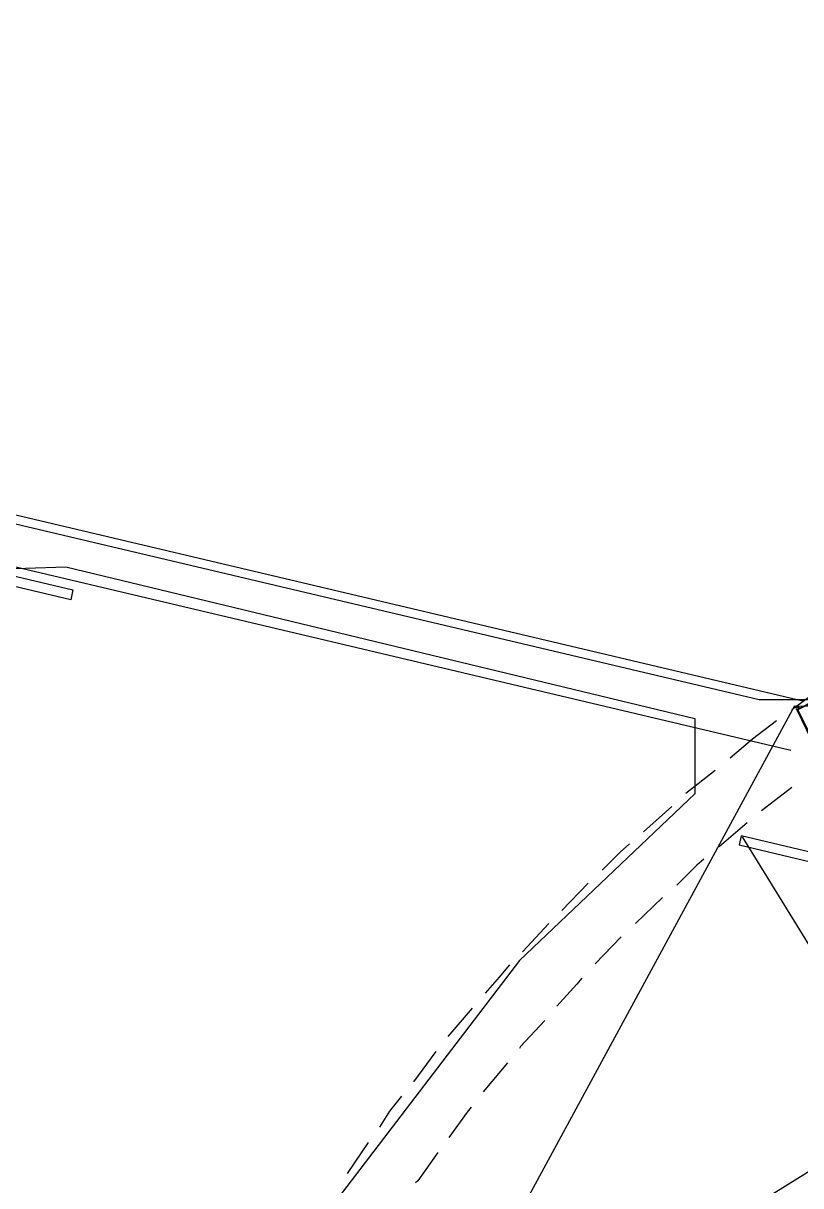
# Model space of a CAD drawing. Header units: feet. Extents: x -84 to 198, y -22 to 181.
# Drawn here: x 27.04 to 37.32, y 135.35 to 150.72 of the extents above; entities that cross this region are included whole.
import ezdxf

# ---------------------------------------------------------------- set-up
doc = ezdxf.new("R2010")
doc.units = ezdxf.units.FT
doc.layers.add('A-AREA-COMUN', color=252, linetype='CONTINUOUS')
doc.layers.add('A-LINEA', color=7, linetype='CONTINUOUS')

msp = doc.modelspace()

# ---------------------------------------------------------------- linework, layer by layer
at = {"layer": 'A-AREA-COMUN'}
for points in [[(60.88, 154.3822), (56, 152.4089), (50.16, 149.6178), (45.088, 146.7378), (40.08, 143.4133), (39.68, 143.3778), (38.592, 142.5778), (38.528, 142.1689), (37.728, 141.7778), (36.768, 141.7778), (2.592, 149.8489)], [(26.528, 143.5022), (27.6, 143.5378), (35.92, 141.5289), (35.92, 140.5333), (33.6, 138.3289), (31.072, 135.0222), (30.96, 134.4533), (29.2, 131.3244), (27.92, 127.5733), (27.36, 124.1778), (27.28, 120.7644), (27.872, 115.8044)]]:
    msp.add_lwpolyline(points, dxfattribs=at)
at = {"layer": 'A-LINEA'}
for p, q in [((-0.44, 150.6978), (37.3467, 141.7644)), ((-0.5467, 150.0444), (37.1867, 141.1111)), ((134.895, 143.2722), (37.2384, 141.6899)), ((134.895, 143.2722), (37.2384, 141.6899)), ((37.6, 141.9378), (37.2, 141.6444)), ((37.2387, 141.6955), (27.0555, 122.9329)), ((37.2387, 141.6955), (27.0555, 122.9329)), ((37.2933, 141.6578), (37.2933, 141.6578)), ((37.2933, 141.6578), (37.2933, 141.6578)), ((37, 141.4978), (36.68, 141.2578)), ((36.68, 141.2578), (36.3867, 141.0044)), ((36.1867, 140.8444), (35.8, 140.5378)), ((37.2, 140.6178), (36.8, 140.3111)), ((37.2, 140.6178), (36.8, 140.3111)), ((35.6133, 140.3644), (35.24, 140.0311)), ((36.6133, 140.1511), (36.24, 139.8311)), ((36.6133, 140.1511), (36.24, 139.8311)), ((36.5471, 139.9669), (38.7678, 136.3519)), ((34.5067, 139.3511), (34.16, 138.9911)), ((35.4933, 139.1644), (35.1333, 138.8178)), ((35.4933, 139.1644), (35.1333, 138.8178)), ((33.9867, 138.8178), (33.64, 138.4444)), ((34.9467, 138.6444), (34.6, 138.2844)), ((34.9467, 138.6444), (34.6, 138.2844)), ((32.9733, 137.6978), (32.6533, 137.3244)), ((32.4933, 137.1244), (32.2, 136.7244)), ((33.44, 136.9778), (33.12, 136.5911)), ((33.44, 136.9778), (33.12, 136.5911)), ((38.7789, 136.377), (35.1737, 134.1402)), ((31.6, 135.9244), (31.32, 135.5111))]:
    msp.add_line(p, q, dxfattribs=at)
for points in [[(-0.5467, 149.9111), (27.6933, 143.2311), (27.6667, 143.0978), (-0.5467, 149.7778)], [(37.52, 141.1244), (37.7867, 141.2578), (37.52, 141.7778), (37.2667, 141.6444), (37.52, 141.1244)], [(37.52, 141.1244), (37.7867, 141.2578), (37.52, 141.7778), (37.2667, 141.6444), (37.52, 141.1244)], [(37.5333, 141.1378), (37.7733, 141.2578), (37.52, 141.7644), (37.28, 141.6444), (37.5333, 141.1378)], [(37.5333, 141.1378), (37.7733, 141.2578), (37.52, 141.7644), (37.28, 141.6444), (37.5333, 141.1378)], [(37.28, 141.6711), (37.2667, 141.6711), (37.2667, 141.6711), (37.2533, 141.6711), (37.2533, 141.6711)], [(37.28, 141.6711), (37.2667, 141.6711), (37.2667, 141.6711), (37.2533, 141.6711), (37.2533, 141.6711)], [(37.3067, 141.6578), (37.28, 141.6578), (37.28, 141.6578), (37.28, 141.6444), (37.28, 141.6444), (37.2933, 141.6444), (37.28, 141.6444), (37.28, 141.6444), (37.28, 141.6444), (37.28, 141.6444), (37.28, 141.6444), (37.2667, 141.6444), (37.2667, 141.6444), (37.2667, 141.6444), (37.2667, 141.6444), (37.2533, 141.6578), (37.2533, 141.6578)], [(37.3067, 141.6578), (37.28, 141.6578), (37.28, 141.6578), (37.28, 141.6444), (37.28, 141.6444), (37.2933, 141.6444), (37.28, 141.6444), (37.28, 141.6444), (37.28, 141.6444), (37.28, 141.6444), (37.28, 141.6444), (37.2667, 141.6444), (37.2667, 141.6444), (37.2667, 141.6444), (37.2667, 141.6444), (37.2533, 141.6578), (37.2533, 141.6578)], [(37.28, 141.6844), (37.28, 141.6844), (37.28, 141.6711)], [(37.28, 141.6844), (37.28, 141.6844), (37.28, 141.6711)], [(37.3067, 141.6578), (37.2933, 141.6844), (37.2933, 141.6844)], [(37.3067, 141.6578), (37.2933, 141.6844), (37.2933, 141.6844)], [(39.4533, 139.2844), (36.5333, 139.9778), (36.5067, 139.8578), (39.4267, 139.1644), (39.4533, 139.2844)], [(35.0533, 139.8711), (34.9333, 139.7644), (34.6933, 139.5244)], [(36.04, 139.6711), (35.9467, 139.5911), (35.68, 139.3244)], [(36.04, 139.6711), (35.9467, 139.5911), (35.68, 139.3244)], [(33.4667, 138.2711), (33.3333, 138.1111), (33.1467, 137.8978)], [(34.4267, 138.0978), (34.36, 138.0178), (34.0933, 137.7244)], [(34.4267, 138.0978), (34.36, 138.0178), (34.0933, 137.7244)], [(33.9333, 137.5378), (33.6133, 137.1911), (33.6, 137.1644)], [(33.9333, 137.5378), (33.6133, 137.1911), (33.6, 137.1644)], [(32.04, 136.5378), (31.88, 136.3378), (31.7467, 136.1244)], [(32.96, 136.3911), (32.9067, 136.3244), (32.6667, 135.9911)], [(32.96, 136.3911), (32.9067, 136.3244), (32.6667, 135.9911)], [(32.52, 135.7911), (32.2533, 135.4178), (32.2267, 135.3911)], [(32.52, 135.7911), (32.2533, 135.4178), (32.2267, 135.3911)]]:
    msp.add_lwpolyline(points, dxfattribs=at)
msp.add_lwpolyline([(37.28, 141.6444), (37.28, 141.6444), (37.28, 141.6444), (37.28, 141.6444)], close=True, dxfattribs=at)
msp.add_lwpolyline([(37.28, 141.6444), (37.28, 141.6444), (37.28, 141.6444), (37.28, 141.6444)], close=True, dxfattribs=at)

doc.saveas('drawing.dxf')
